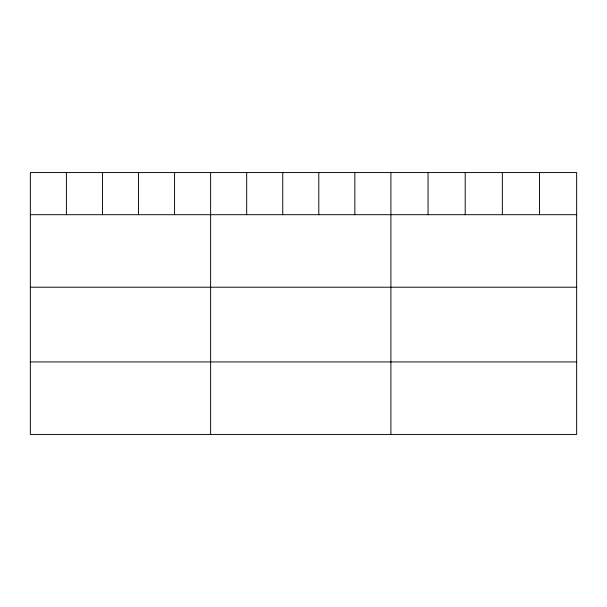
<?xml version="1.0" encoding="UTF-8"?>
<svg xmlns="http://www.w3.org/2000/svg" width="607" height="607" viewBox="0 0 607 607"><rect width="100%" height="100%" fill="white"/><g stroke="black" fill="none" stroke-linecap="round" stroke-linejoin="round"><path stroke-width="0.91" d="M576.65 214.703L576.65 434.437L30.35 434.437L30.35 172.563L576.65 172.563L576.65 214.703L30.35 214.703M30.35 287.217L576.65 287.217M30.35 361.931L576.65 361.931M539.502 172.563L539.502 214.703M502.353 172.563L502.353 214.703M465.205 172.563L465.205 214.703M428.056 172.563L428.056 214.703M390.908 172.563L390.908 434.437M354.852 172.563L354.852 214.703M318.796 172.563L318.796 214.703M282.741 172.563L282.741 214.703M246.685 172.563L246.685 214.703M210.629 172.563L210.629 434.437M174.573 172.563L174.573 214.703M138.517 172.563L138.517 214.703M102.462 172.563L102.462 214.703M66.406 172.563L66.406 214.703"/></g></svg>
